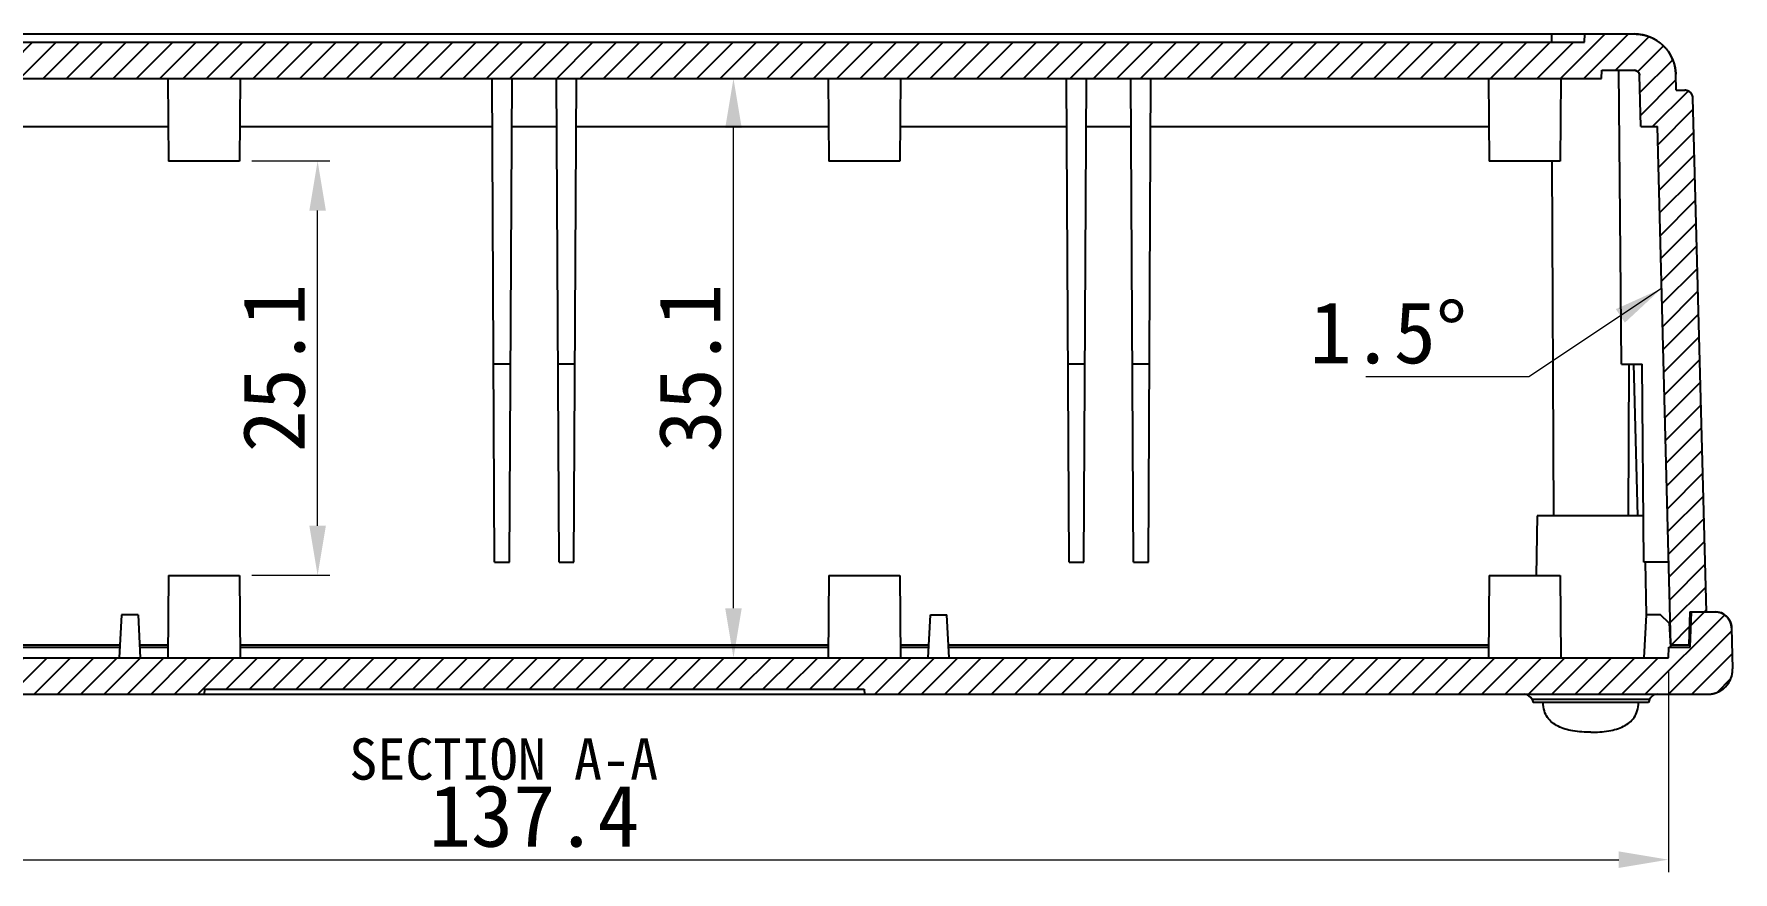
# Model space of a CAD drawing. Header units: millimetres. Extents: x 1893 to 2294, y -410 to -132.
# Drawn here: x 1968.7 to 2071.7, y -301.4 to -250.7 of the extents above; entities that cross this region are included whole.
import ezdxf
from ezdxf.enums import TextEntityAlignment as Align

# ---------------------------------------------------------------- set-up
doc = ezdxf.new("R2010")
doc.units = ezdxf.units.MM
doc.layers.add('02___PRT_ALL_AXES', color=7, linetype='Continuous')
doc.layers.add('dim', color=3, linetype='Continuous', lineweight=9)
doc.layers.add('hatch', color=56, linetype='Continuous', lineweight=9)
doc.styles.add('宋体', font='SimSun.ttf')
doc.styles.add('样式 1', font='SIMKAI.TTF')
doc.dimstyles.new('YanXiu', dxfattribs={"dimscale": 1.5, "dimtxt": 2.5, "dimasz": 2.2, "dimexe": 0.65, "dimexo": 0.65, "dimgap": 0.5, "dimtad": 1, "dimdsep": 46, "dimtxsty": '宋体', "dimcen": 0, "dimclrd": 3, "dimclre": 3, "dimclrt": 3, "dimazin": 2, "dimtfac": 1, "dimtofl": 0, "dimtmove": 0, "dimatfit": 3, "dimfxl": 1, "dimlwd": 5, "dimlwe": 5, "dimarcsym": 0})
pattern_1 = [(45, (1880.5286, -371.8233), (-0.707107, 0.707107), [])]

# ---------------------------------------------------------------- blocks, each defined once
blk = doc.blocks.new('*D11')
at = {"layer": 'Defpoints', "color": 0}
for p in [(1930.35, -288.45), (2067.75, -288.45), (2067.75, -300.68)]:
    blk.add_point(p, dxfattribs=at)
at = {"layer": 'dim', "color": 3, "lineweight": 5}
for p, q in [((1930.35, -289.2), (1930.35, -301.43)), ((2067.75, -289.2), (2067.75, -301.43)), ((1933.35, -300.68), (2064.75, -300.68))]:
    blk.add_line(p, q, dxfattribs=at)
at = {"layer": 'dim', "color": 3}
for points in [[(1933.35, -300.18), (1933.35, -301.18), (1930.35, -300.68)], [(2064.75, -300.18), (2064.75, -301.18), (2067.75, -300.68)]]:
    blk.add_solid(points, dxfattribs=at)
at = {"layer": 'dim', "color": 3, "insert": (1999.05, -298.05), "char_height": 3.75, "attachment_point": 5, "style": '宋体'}
blk.add_mtext('137.4', dxfattribs=at)
blk = doc.blocks.new('*D50')
at = {"layer": 'Defpoints', "color": 0}
for p in [(1981.2, -258.35), (1985.93, -258.35), (1981.2, -283.45)]:
    blk.add_point(p, dxfattribs=at)
at = {"layer": 'dim', "color": 3, "lineweight": 5}
for p, q in [((1981.95, -258.35), (1986.68, -258.35)), ((1985.93, -280.45), (1985.93, -261.35)), ((1981.95, -283.45), (1986.68, -283.45))]:
    blk.add_line(p, q, dxfattribs=at)
at = {"layer": 'dim', "color": 3}
for points in [[(1985.43, -261.35), (1986.43, -261.35), (1985.93, -258.35)], [(1985.43, -280.45), (1986.43, -280.45), (1985.93, -283.45)]]:
    blk.add_solid(points, dxfattribs=at)
at = {"layer": 'dim', "color": 3, "insert": (1983.3, -270.9), "char_height": 3.75, "attachment_point": 5, "rotation": 90, "style": '宋体'}
blk.add_mtext('25.1', dxfattribs=at)
blk = doc.blocks.new('*D51')
at = {"layer": 'Defpoints', "color": 0}
for p in [(2011.12, -253.35), (2016.86, -253.35), (2016.86, -288.45)]:
    blk.add_point(p, dxfattribs=at)
at = {"layer": 'dim', "color": 3, "lineweight": 5}
for p, q in [((2016.11, -253.35), (2010.37, -253.35)), ((2011.12, -285.45), (2011.12, -256.35)), ((2016.11, -288.45), (2010.37, -288.45))]:
    blk.add_line(p, q, dxfattribs=at)
at = {"layer": 'dim', "color": 3}
for points in [[(2010.62, -256.35), (2011.62, -256.35), (2011.12, -253.35)], [(2010.62, -285.45), (2011.62, -285.45), (2011.12, -288.45)]]:
    blk.add_solid(points, dxfattribs=at)
at = {"layer": 'dim', "color": 3, "insert": (2008.49, -270.9), "char_height": 3.75, "attachment_point": 5, "rotation": 90, "style": '宋体'}
blk.add_mtext('35.1', dxfattribs=at)

msp = doc.modelspace()

# ---------------------------------------------------------------- hatches: boundary and pattern name
at = {"linetype": 'Continuous'}
h = msp.add_hatch(dxfattribs=at)
h.set_pattern_fill('DEFAULT__2', color=2, angle=45, style=0, pattern_type=0)
h.set_pattern_definition(pattern_1)
edge = h.paths.add_edge_path()
edge.add_line((1928.053, -285.655), (1929.054, -285.655))
edge.add_line((1928.053, -285.655), (1928.868, -254.55))
edge.add_spline(control_points=[(1928.868, -254.55), (1928.875, -254.263), (1929.081, -254.063), (1929.368, -254.063)], knot_values=[0, 0, 0, 0, 1, 1, 1, 1], weights=[1, 0.810868, 0.810868, 1], degree=3, periodic=0)
edge.add_line((1929.368, -254.063), (1929.881, -254.063))
edge.add_line((1929.881, -254.063), (1929.906, -253.089))
edge.add_spline(control_points=[(1932.405, -250.655), (1930.971, -250.655), (1929.944, -251.656), (1929.906, -253.089)], knot_values=[0, 0, 0, 0, 1, 1, 1, 1], weights=[1, 0.810868, 0.810868, 1], degree=3, periodic=0)
edge.add_line((1932.405, -250.655), (1935.405, -250.655))
edge.add_line((1935.432, -251.155), (1935.405, -250.655))
edge.add_line((1935.432, -251.155), (2062.675, -251.155))
edge.add_line((2062.675, -251.155), (2062.701, -250.655))
edge.add_line((2062.701, -250.655), (2065.701, -250.655))
edge.add_spline(control_points=[(2065.701, -250.655), (2067.135, -250.655), (2068.163, -251.656), (2068.2, -253.089)], knot_values=[0, 0, 0, 0, 1, 1, 1, 1], weights=[1, 0.810868, 0.810868, 1], degree=3, periodic=0)
edge.add_line((2068.226, -254.063), (2068.2, -253.089))
edge.add_line((2068.226, -254.063), (2068.739, -254.063))
edge.add_spline(control_points=[(2069.239, -254.55), (2069.231, -254.263), (2069.026, -254.063), (2068.739, -254.063)], knot_values=[0, 0, 0, 0, 1, 1, 1, 1], weights=[1, 0.810868, 0.810868, 1], degree=3, periodic=0)
edge.add_line((2070.053, -285.655), (2069.239, -254.55))
edge.add_line((2069.052, -285.655), (2070.053, -285.655))
edge.add_line((2069.052, -285.655), (2068.983, -287.655))
edge.add_line((2067.905, -287.655), (2068.983, -287.655))
edge.add_line((2067.905, -287.655), (2067.083, -256.263))
edge.add_line((2066.082, -256.263), (2067.083, -256.263))
edge.add_line((2066.082, -256.263), (2066.001, -253.147))
edge.add_spline(control_points=[(2065.701, -252.855), (2065.873, -252.855), (2065.996, -252.975), (2066.001, -253.147)], knot_values=[0, 0, 0, 0, 1, 1, 1, 1], weights=[1, 0.810868, 0.810868, 1], degree=3, periodic=0)
edge.add_line((2063.727, -252.855), (2065.701, -252.855))
edge.add_line((2063.701, -253.355), (2063.727, -252.855))
edge.add_line((1934.405, -253.355), (2063.701, -253.355))
edge.add_line((1934.405, -253.355), (1934.379, -252.855))
edge.add_line((1932.405, -252.855), (1934.379, -252.855))
edge.add_spline(control_points=[(1932.405, -252.855), (1932.233, -252.855), (1932.11, -252.975), (1932.106, -253.147)], knot_values=[0, 0, 0, 0, 1, 1, 1, 1], weights=[1, 0.810868, 0.810868, 1], degree=3, periodic=0)
edge.add_line((1932.024, -256.263), (1932.106, -253.147))
edge.add_line((1931.024, -256.263), (1932.024, -256.263))
edge.add_line((1930.202, -287.655), (1931.024, -256.263))
edge.add_line((1929.124, -287.655), (1930.202, -287.655))
edge.add_line((1929.054, -285.655), (1929.124, -287.655))
h = msp.add_hatch(dxfattribs=at)
h.set_pattern_fill('DEFAULT__1', color=2, angle=45, style=0, pattern_type=0)
h.set_pattern_definition(pattern_1)
edge = h.paths.add_edge_path()
edge.add_line((1927.527, -285.655), (1928.954, -285.655))
edge.add_line((1929.029, -287.805), (1928.954, -285.655))
edge.add_line((1929.029, -287.805), (1930.318, -287.805))
edge.add_line((1930.352, -288.455), (1930.318, -287.805))
edge.add_line((1930.352, -288.455), (2067.755, -288.455))
edge.add_line((2067.755, -288.455), (2067.789, -287.805))
edge.add_line((2067.789, -287.805), (2069.078, -287.805))
edge.add_line((2069.078, -287.805), (2069.153, -285.655))
edge.add_line((2069.153, -285.655), (2070.579, -285.655))
edge.add_spline(control_points=[(2070.579, -285.655), (2071.153, -285.655), (2071.564, -286.055), (2071.579, -286.629)], knot_values=[0, 0, 0, 0, 1, 1, 1, 1], weights=[1, 0.810868, 0.810868, 1], degree=3, periodic=0)
edge.add_line((2071.579, -286.629), (2071.644, -289.116))
edge.add_spline(control_points=[(2070.144, -290.655), (2071.041, -290.655), (2071.667, -290.012), (2071.644, -289.116)], knot_values=[0, 0, 0, 0, 1, 1, 1, 1], weights=[1, 0.798527, 0.798527, 1], degree=3, periodic=0)
edge.add_line((2019.053, -290.655), (2070.144, -290.655))
edge.add_line((2019.038, -290.355), (2019.053, -290.655))
edge.add_line((1979.069, -290.355), (2019.038, -290.355))
edge.add_line((1979.069, -290.355), (1979.053, -290.655))
edge.add_line((1927.962, -290.655), (1979.053, -290.655))
edge.add_spline(control_points=[(1927.962, -290.655), (1927.065, -290.655), (1926.439, -290.012), (1926.463, -289.116)], knot_values=[0, 0, 0, 0, 1, 1, 1, 1], weights=[1, 0.798527, 0.798527, 1], degree=3, periodic=0)
edge.add_line((1926.528, -286.629), (1926.463, -289.116))
edge.add_spline(control_points=[(1927.527, -285.655), (1926.954, -285.655), (1926.543, -286.055), (1926.528, -286.629)], knot_values=[0, 0, 0, 0, 1, 1, 1, 1], weights=[1, 0.810868, 0.810868, 1], degree=3, periodic=0)

# ---------------------------------------------------------------- linework, layer by layer
at = {"color": 7, "linetype": 'Continuous'}
for p, q in [((1932.405, -250.655), (2065.701, -250.655)), ((2060.701, -251.155), (2060.701, -250.655)), ((2062.675, -251.155), (2062.701, -250.655)), ((2062.675, -251.155), (2062.701, -250.655)), ((2062.701, -250.655), (2065.701, -250.655)), ((1935.432, -251.155), (2062.675, -251.155)), ((1935.432, -251.155), (2062.675, -251.155)), ((2063.701, -253.355), (2063.727, -252.855)), ((2063.701, -253.355), (2063.727, -252.855)), ((2063.727, -252.855), (2065.701, -252.855)), ((2063.727, -252.855), (2065.701, -252.855)), ((2064.905, -270.655), (2064.75, -252.855)), ((2066.082, -256.263), (2066.001, -253.147)), ((2066.082, -256.263), (2066.001, -253.147)), ((2068.226, -254.063), (2068.2, -253.089)), ((2068.226, -254.063), (2068.2, -253.089)), ((1934.405, -253.355), (2063.701, -253.355)), ((1934.405, -253.355), (2063.701, -253.355)), ((1976.86, -253.355), (1976.903, -258.355)), ((1981.247, -253.355), (1981.203, -258.355)), ((1996.653, -282.655), (1996.5, -253.355)), ((1997.553, -282.655), (1997.707, -253.355)), ((2000.553, -282.655), (2000.4, -253.355)), ((2001.453, -282.655), (2001.607, -253.355)), ((2016.86, -253.355), (2016.903, -258.355)), ((2021.247, -253.355), (2021.203, -258.355)), ((2031.453, -282.655), (2031.3, -253.355)), ((2032.353, -282.655), (2032.507, -253.355)), ((2035.353, -282.655), (2035.2, -253.355)), ((2036.253, -282.655), (2036.407, -253.355)), ((2056.86, -253.355), (2056.903, -258.355)), ((2061.247, -253.355), (2061.203, -258.355)), ((2068.226, -254.063), (2068.739, -254.063)), ((2068.226, -254.063), (2068.739, -254.063)), ((2070.053, -285.655), (2069.239, -254.55)), ((2070.053, -285.655), (2069.239, -254.55)), ((1966.791, -256.263), (1976.885, -256.263)), ((1981.221, -256.263), (1996.515, -256.263)), ((1997.691, -256.263), (2000.415, -256.263)), ((2001.591, -256.263), (2016.885, -256.263)), ((2021.221, -256.263), (2031.315, -256.263)), ((2032.491, -256.263), (2035.215, -256.263)), ((2036.391, -256.263), (2056.885, -256.263)), ((2066.082, -256.263), (2067.083, -256.263)), ((2066.082, -256.263), (2067.083, -256.263)), ((2067.905, -287.655), (2067.083, -256.263)), ((2067.905, -287.655), (2067.083, -256.263)), ((1981.203, -258.355), (1976.903, -258.355)), ((2021.203, -258.355), (2016.903, -258.355)), ((2061.203, -258.355), (2056.903, -258.355)), ((2060.686, -258.355), (2060.799, -279.855)), ((1997.616, -270.655), (1996.59, -270.655)), ((2001.516, -270.655), (2000.49, -270.655)), ((2032.416, -270.655), (2031.39, -270.655)), ((2036.316, -270.655), (2035.29, -270.655)), ((2064.905, -270.655), (2066.169, -270.655)), ((2065.356, -270.655), (2065.307, -279.855)), ((2065.901, -279.865), (2065.66, -270.646)), ((2066.274, -282.655), (2066.169, -270.655)), ((2059.803, -279.855), (2059.74, -283.455)), ((2066.249, -279.855), (2059.803, -279.855)), ((1996.653, -282.655), (1997.553, -282.655)), ((2000.553, -282.655), (2001.453, -282.655)), ((2031.453, -282.655), (2032.353, -282.655)), ((2035.353, -282.655), (2036.253, -282.655)), ((2067.774, -282.655), (2066.274, -282.655)), ((2066.352, -282.653), (2066.408, -285.855)), ((1976.903, -283.455), (1976.86, -288.455)), ((1976.903, -283.455), (1981.203, -283.455)), ((1981.203, -283.455), (1981.247, -288.455)), ((2016.903, -283.455), (2016.86, -288.455)), ((2016.903, -283.455), (2021.203, -283.455)), ((2021.203, -283.455), (2021.247, -288.455)), ((2056.903, -283.455), (2056.86, -288.455)), ((2056.903, -283.455), (2061.203, -283.455)), ((2061.203, -283.455), (2061.247, -288.455)), ((1974.053, -285.855), (1973.917, -288.455)), ((1975.053, -285.855), (1974.053, -285.855)), ((1975.053, -285.855), (1975.189, -288.455)), ((2022.917, -288.455), (2023.053, -285.855)), ((2023.053, -285.855), (2024.053, -285.855)), ((2024.189, -288.455), (2024.053, -285.855)), ((2066.405, -285.855), (2066.269, -288.455)), ((2067.269, -285.855), (2066.405, -285.855)), ((2067.795, -286.354), (2067.269, -285.855)), ((2069.052, -285.655), (2068.983, -287.655)), ((2069.052, -285.655), (2068.983, -287.655)), ((2069.052, -285.655), (2070.579, -285.655)), ((2069.052, -285.655), (2070.053, -285.655)), ((2069.078, -287.805), (2069.153, -285.655)), ((2069.078, -287.805), (2069.153, -285.655)), ((2069.153, -285.655), (2070.579, -285.655)), ((2067.795, -286.354), (2067.871, -287.805)), ((2071.579, -286.629), (2071.644, -289.116)), ((2071.579, -286.629), (2071.644, -289.116)), ((1941.24, -287.655), (1973.951, -287.655)), ((1941.241, -287.805), (1973.951, -287.805)), ((1975.155, -287.655), (1976.867, -287.655)), ((1975.155, -287.805), (1976.865, -287.805)), ((1981.24, -287.655), (2016.867, -287.655)), ((1981.241, -287.805), (2016.865, -287.805)), ((2021.24, -287.655), (2022.951, -287.655)), ((2021.241, -287.805), (2022.951, -287.805)), ((2024.155, -287.655), (2056.867, -287.655)), ((2024.155, -287.805), (2056.865, -287.805)), ((2067.755, -288.455), (2067.789, -287.805)), ((2067.755, -288.455), (2067.789, -287.805)), ((2067.789, -287.805), (2069.078, -287.805)), ((2067.789, -287.805), (2069.078, -287.805)), ((2067.863, -287.655), (2068.983, -287.655)), ((2067.905, -287.655), (2068.983, -287.655)), ((1930.352, -288.455), (2067.755, -288.455)), ((1930.352, -288.455), (2067.755, -288.455)), ((1927.962, -290.655), (2070.144, -290.655)), ((1927.962, -290.655), (1979.053, -290.655)), ((1979.069, -290.355), (1979.053, -290.655)), ((1979.069, -290.355), (1979.053, -290.655)), ((1979.069, -290.355), (2019.038, -290.355)), ((1979.069, -290.355), (2019.038, -290.355)), ((2019.038, -290.355), (2019.053, -290.655)), ((2019.038, -290.355), (2019.053, -290.655)), ((2019.053, -290.655), (2070.144, -290.655)), ((2059.491, -290.984), (2059.553, -291.155)), ((2066.615, -290.984), (2059.491, -290.984)), ((2066.553, -291.155), (2059.553, -291.155)), ((2066.615, -290.984), (2066.553, -291.155))]:
    msp.add_line(p, q, dxfattribs=at)
for centre, radius, start, end in [((2065.701, -253.155), 2.5, 1.5, 90), ((2065.701, -253.155), 0.3, 1.5, 90), ((2068.739, -254.563), 0.5, 1.5, 90), ((2070.579, -286.655), 1, 1.5, 90), ((2070.144, -289.155), 1.5, 270, 1.5), ((2059.021, -291.155), 0.5, 20, 90), ((2067.085, -291.155), 0.5, 90, 160)]:
    msp.add_arc(centre, radius, start, end, dxfattribs=at)
for points, start_tangent, end_tangent in [([(2065.701, -250.655), (2065.728, -250.655), (2065.756, -250.655), (2065.783, -250.656), (2065.811, -250.657), (2065.839, -250.659), (2065.867, -250.66), (2065.895, -250.662), (2065.923, -250.665), (2065.951, -250.667), (2065.979, -250.67), (2066.007, -250.674), (2066.036, -250.677), (2066.064, -250.681), (2066.092, -250.686), (2066.121, -250.69), (2066.149, -250.695), (2066.178, -250.701), (2066.207, -250.707), (2066.235, -250.713), (2066.264, -250.719), (2066.293, -250.726), (2066.322, -250.733), (2066.35, -250.741), (2066.379, -250.749), (2066.408, -250.757), (2066.436, -250.765), (2066.465, -250.774), (2066.494, -250.784), (2066.522, -250.794), (2066.551, -250.804), (2066.579, -250.814), (2066.608, -250.825), (2066.636, -250.836), (2066.665, -250.848), (2066.693, -250.86), (2066.721, -250.872), (2066.749, -250.885), (2066.777, -250.898), (2066.805, -250.912), (2066.833, -250.926), (2066.86, -250.94), (2066.888, -250.954), (2066.915, -250.969), (2066.942, -250.985), (2066.969, -251), (2066.996, -251.017), (2067.023, -251.033), (2067.049, -251.05), (2067.076, -251.067), (2067.102, -251.084), (2067.128, -251.102), (2067.154, -251.12), (2067.179, -251.139), (2067.205, -251.158), (2067.23, -251.177), (2067.255, -251.196), (2067.28, -251.216), (2067.304, -251.236), (2067.328, -251.257), (2067.352, -251.278), (2067.376, -251.299), (2067.399, -251.32), (2067.423, -251.342), (2067.445, -251.364), (2067.468, -251.386), (2067.49, -251.409), (2067.512, -251.432), (2067.534, -251.455), (2067.556, -251.478), (2067.577, -251.502), (2067.598, -251.526), (2067.618, -251.55), (2067.638, -251.575), (2067.658, -251.599), (2067.678, -251.624), (2067.697, -251.649), (2067.716, -251.675), (2067.734, -251.7), (2067.752, -251.726), (2067.77, -251.752), (2067.788, -251.778), (2067.805, -251.804), (2067.821, -251.831), (2067.838, -251.857), (2067.854, -251.884), (2067.87, -251.911), (2067.885, -251.938), (2067.9, -251.965), (2067.914, -251.993), (2067.929, -252.02), (2067.943, -252.048), (2067.956, -252.075), (2067.969, -252.103), (2067.982, -252.131), (2067.994, -252.159), (2068.006, -252.187), (2068.018, -252.215), (2068.029, -252.244), (2068.04, -252.272), (2068.05, -252.3), (2068.061, -252.329), (2068.07, -252.357), (2068.08, -252.386), (2068.089, -252.414), (2068.097, -252.443), (2068.106, -252.471), (2068.114, -252.5), (2068.121, -252.528), (2068.128, -252.557), (2068.135, -252.585), (2068.142, -252.614), (2068.148, -252.642), (2068.154, -252.671), (2068.159, -252.699), (2068.164, -252.727), (2068.169, -252.756), (2068.173, -252.784), (2068.177, -252.812), (2068.181, -252.84), (2068.185, -252.868), (2068.188, -252.896), (2068.19, -252.924), (2068.193, -252.952), (2068.195, -252.98), (2068.197, -253.007), (2068.198, -253.035), (2068.199, -253.062), (2068.2, -253.089)], (1, 0), (0.0261769, -0.9996573)), ([(2065.701, -252.855), (2065.708, -252.855), (2065.714, -252.855), (2065.721, -252.855), (2065.728, -252.856), (2065.734, -252.857), (2065.741, -252.858), (2065.748, -252.859), (2065.755, -252.86), (2065.762, -252.861), (2065.769, -252.863), (2065.775, -252.864), (2065.782, -252.866), (2065.789, -252.868), (2065.796, -252.87), (2065.803, -252.873), (2065.81, -252.875), (2065.817, -252.878), (2065.823, -252.881), (2065.83, -252.884), (2065.837, -252.887), (2065.843, -252.891), (2065.85, -252.894), (2065.856, -252.898), (2065.863, -252.902), (2065.869, -252.906), (2065.875, -252.911), (2065.881, -252.915), (2065.887, -252.92), (2065.893, -252.925), (2065.899, -252.93), (2065.905, -252.935), (2065.91, -252.94), (2065.916, -252.945), (2065.921, -252.951), (2065.926, -252.957), (2065.931, -252.962), (2065.936, -252.968), (2065.94, -252.974), (2065.945, -252.98), (2065.949, -252.986), (2065.953, -252.993), (2065.957, -252.999), (2065.961, -253.006), (2065.965, -253.012), (2065.968, -253.019), (2065.972, -253.025), (2065.975, -253.032), (2065.978, -253.039), (2065.98, -253.045), (2065.983, -253.052), (2065.985, -253.059), (2065.988, -253.066), (2065.99, -253.073), (2065.991, -253.08), (2065.993, -253.086), (2065.995, -253.093), (2065.996, -253.1), (2065.997, -253.107), (2065.998, -253.114), (2065.999, -253.12), (2066, -253.127), (2066, -253.134), (2066.001, -253.14), (2066.001, -253.147)], (1, 0), (0.0261769, -0.9996573)), ([(2069.239, -254.55), (2069.239, -254.545), (2069.238, -254.539), (2069.238, -254.534), (2069.238, -254.528), (2069.237, -254.523), (2069.237, -254.517), (2069.236, -254.511), (2069.236, -254.506), (2069.235, -254.5), (2069.234, -254.495), (2069.233, -254.489), (2069.232, -254.483), (2069.232, -254.478), (2069.231, -254.472), (2069.229, -254.466), (2069.228, -254.461), (2069.227, -254.455), (2069.226, -254.449), (2069.224, -254.444), (2069.223, -254.438), (2069.221, -254.432), (2069.22, -254.426), (2069.218, -254.421), (2069.216, -254.415), (2069.215, -254.409), (2069.213, -254.404), (2069.211, -254.398), (2069.209, -254.392), (2069.207, -254.387), (2069.205, -254.381), (2069.202, -254.375), (2069.2, -254.37), (2069.198, -254.364), (2069.195, -254.358), (2069.193, -254.353), (2069.19, -254.347), (2069.187, -254.342), (2069.184, -254.336), (2069.182, -254.331), (2069.179, -254.325), (2069.176, -254.32), (2069.173, -254.314), (2069.169, -254.309), (2069.166, -254.304), (2069.163, -254.298), (2069.16, -254.293), (2069.156, -254.288), (2069.153, -254.283), (2069.149, -254.277), (2069.146, -254.272), (2069.142, -254.267), (2069.138, -254.262), (2069.134, -254.257), (2069.13, -254.252), (2069.126, -254.247), (2069.122, -254.242), (2069.118, -254.237), (2069.114, -254.233), (2069.11, -254.228), (2069.106, -254.223), (2069.101, -254.219), (2069.097, -254.214), (2069.092, -254.21), (2069.088, -254.205), (2069.083, -254.201), (2069.079, -254.196), (2069.074, -254.192), (2069.069, -254.188), (2069.064, -254.184), (2069.06, -254.18), (2069.055, -254.176), (2069.05, -254.172), (2069.045, -254.168), (2069.04, -254.164), (2069.035, -254.16), (2069.029, -254.156), (2069.024, -254.153), (2069.019, -254.149), (2069.014, -254.146), (2069.009, -254.142), (2069.003, -254.139), (2068.998, -254.136), (2068.993, -254.132), (2068.987, -254.129), (2068.982, -254.126), (2068.976, -254.123), (2068.971, -254.12), (2068.965, -254.117), (2068.96, -254.115), (2068.954, -254.112), (2068.949, -254.109), (2068.943, -254.107), (2068.937, -254.104), (2068.932, -254.102), (2068.926, -254.1), (2068.92, -254.097), (2068.915, -254.095), (2068.909, -254.093), (2068.903, -254.091), (2068.897, -254.089), (2068.892, -254.087), (2068.886, -254.085), (2068.88, -254.084), (2068.874, -254.082), (2068.869, -254.08), (2068.863, -254.079), (2068.857, -254.077), (2068.852, -254.076), (2068.846, -254.075), (2068.84, -254.074), (2068.834, -254.072), (2068.829, -254.071), (2068.823, -254.07), (2068.817, -254.069), (2068.811, -254.069), (2068.806, -254.068), (2068.8, -254.067), (2068.794, -254.066), (2068.789, -254.066), (2068.783, -254.065), (2068.778, -254.065), (2068.772, -254.064), (2068.766, -254.064), (2068.761, -254.064), (2068.755, -254.063), (2068.75, -254.063), (2068.744, -254.063), (2068.739, -254.063)], (-0.0261769, 0.9996573), (-1, 0)), ([(2070.579, -285.655), (2070.59, -285.655), (2070.601, -285.655), (2070.612, -285.655), (2070.623, -285.656), (2070.634, -285.656), (2070.645, -285.657), (2070.656, -285.658), (2070.668, -285.659), (2070.679, -285.66), (2070.69, -285.661), (2070.702, -285.662), (2070.713, -285.664), (2070.724, -285.665), (2070.736, -285.667), (2070.747, -285.669), (2070.758, -285.671), (2070.77, -285.673), (2070.781, -285.676), (2070.793, -285.678), (2070.804, -285.681), (2070.816, -285.683), (2070.827, -285.686), (2070.839, -285.689), (2070.85, -285.692), (2070.862, -285.696), (2070.873, -285.699), (2070.885, -285.703), (2070.896, -285.706), (2070.908, -285.71), (2070.919, -285.714), (2070.93, -285.719), (2070.942, -285.723), (2070.953, -285.727), (2070.965, -285.732), (2070.976, -285.737), (2070.987, -285.742), (2070.998, -285.747), (2071.009, -285.752), (2071.021, -285.758), (2071.032, -285.763), (2071.043, -285.769), (2071.054, -285.775), (2071.065, -285.781), (2071.076, -285.787), (2071.086, -285.793), (2071.097, -285.8), (2071.108, -285.806), (2071.118, -285.813), (2071.129, -285.82), (2071.14, -285.827), (2071.15, -285.834), (2071.16, -285.841), (2071.17, -285.848), (2071.181, -285.856), (2071.191, -285.864), (2071.201, -285.871), (2071.211, -285.879), (2071.22, -285.887), (2071.23, -285.896), (2071.24, -285.904), (2071.249, -285.912), (2071.258, -285.921), (2071.268, -285.93), (2071.277, -285.939), (2071.286, -285.947), (2071.295, -285.956), (2071.304, -285.966), (2071.312, -285.975), (2071.321, -285.984), (2071.329, -285.994), (2071.338, -286.003), (2071.346, -286.013), (2071.354, -286.023), (2071.362, -286.033), (2071.37, -286.043), (2071.377, -286.053), (2071.385, -286.063), (2071.392, -286.073), (2071.4, -286.083), (2071.407, -286.094), (2071.414, -286.104), (2071.421, -286.115), (2071.427, -286.125), (2071.434, -286.136), (2071.44, -286.147), (2071.447, -286.157), (2071.453, -286.168), (2071.459, -286.179), (2071.464, -286.19), (2071.47, -286.201), (2071.476, -286.212), (2071.481, -286.223), (2071.486, -286.234), (2071.491, -286.245), (2071.496, -286.257), (2071.501, -286.268), (2071.506, -286.279), (2071.51, -286.29), (2071.515, -286.302), (2071.519, -286.313), (2071.523, -286.324), (2071.527, -286.336), (2071.531, -286.347), (2071.534, -286.359), (2071.538, -286.37), (2071.541, -286.381), (2071.544, -286.393), (2071.547, -286.404), (2071.55, -286.416), (2071.553, -286.427), (2071.555, -286.438), (2071.558, -286.45), (2071.56, -286.461), (2071.562, -286.472), (2071.564, -286.484), (2071.566, -286.495), (2071.568, -286.506), (2071.57, -286.518), (2071.571, -286.529), (2071.572, -286.54), (2071.574, -286.551), (2071.575, -286.563), (2071.576, -286.574), (2071.577, -286.585), (2071.577, -286.596), (2071.578, -286.607), (2071.578, -286.618), (2071.579, -286.629)], (1, 0), (0.0261769, -0.9996573)), ([(2070.144, -290.655), (2070.161, -290.655), (2070.178, -290.654), (2070.195, -290.654), (2070.212, -290.653), (2070.229, -290.652), (2070.246, -290.651), (2070.264, -290.65), (2070.281, -290.649), (2070.298, -290.647), (2070.316, -290.645), (2070.333, -290.643), (2070.351, -290.641), (2070.368, -290.638), (2070.386, -290.635), (2070.403, -290.632), (2070.421, -290.629), (2070.439, -290.626), (2070.457, -290.622), (2070.474, -290.618), (2070.492, -290.614), (2070.51, -290.61), (2070.527, -290.605), (2070.545, -290.6), (2070.563, -290.595), (2070.581, -290.59), (2070.599, -290.584), (2070.616, -290.579), (2070.634, -290.573), (2070.652, -290.566), (2070.669, -290.56), (2070.687, -290.553), (2070.704, -290.546), (2070.722, -290.539), (2070.74, -290.532), (2070.757, -290.524), (2070.774, -290.516), (2070.792, -290.508), (2070.809, -290.5), (2070.826, -290.491), (2070.843, -290.482), (2070.86, -290.473), (2070.877, -290.464), (2070.894, -290.454), (2070.911, -290.444), (2070.927, -290.434), (2070.944, -290.424), (2070.96, -290.413), (2070.977, -290.403), (2070.993, -290.392), (2071.009, -290.38), (2071.025, -290.369), (2071.041, -290.357), (2071.057, -290.346), (2071.072, -290.334), (2071.088, -290.321), (2071.103, -290.309), (2071.118, -290.296), (2071.133, -290.283), (2071.148, -290.27), (2071.162, -290.257), (2071.177, -290.243), (2071.191, -290.229), (2071.205, -290.216), (2071.219, -290.202), (2071.233, -290.187), (2071.246, -290.173), (2071.259, -290.158), (2071.272, -290.143), (2071.285, -290.128), (2071.298, -290.113), (2071.311, -290.098), (2071.323, -290.083), (2071.335, -290.067), (2071.347, -290.051), (2071.359, -290.036), (2071.37, -290.02), (2071.381, -290.003), (2071.392, -289.987), (2071.403, -289.971), (2071.414, -289.954), (2071.424, -289.938), (2071.434, -289.921), (2071.444, -289.904), (2071.453, -289.887), (2071.463, -289.87), (2071.472, -289.853), (2071.481, -289.836), (2071.489, -289.819), (2071.498, -289.801), (2071.506, -289.784), (2071.514, -289.766), (2071.522, -289.749), (2071.529, -289.731), (2071.536, -289.714), (2071.543, -289.696), (2071.55, -289.678), (2071.557, -289.661), (2071.563, -289.643), (2071.569, -289.625), (2071.575, -289.607), (2071.58, -289.589), (2071.585, -289.571), (2071.59, -289.554), (2071.595, -289.536), (2071.6, -289.518), (2071.604, -289.5), (2071.608, -289.482), (2071.612, -289.464), (2071.616, -289.446), (2071.619, -289.428), (2071.622, -289.411), (2071.625, -289.393), (2071.628, -289.375), (2071.631, -289.357), (2071.633, -289.34), (2071.635, -289.322), (2071.637, -289.305), (2071.639, -289.287), (2071.64, -289.27), (2071.641, -289.252), (2071.642, -289.235), (2071.643, -289.218), (2071.644, -289.2), (2071.644, -289.183), (2071.644, -289.166), (2071.644, -289.149), (2071.644, -289.132), (2071.644, -289.116)], (1, 0), (-0.0261769, 0.9996573))]:
    msp.add_spline(points, degree=3, dxfattribs=dict(at, start_tangent=start_tangent, end_tangent=end_tangent))
at = {"layer": '02___PRT_ALL_AXES', "color": 7, "linetype": 'Continuous'}
for points, start_tangent, end_tangent in [([(2063.053, -292.955), (2061.968, -292.874), (2061.493, -292.765), (2061.072, -292.6), (2060.714, -292.372), (2060.431, -292.067), (2060.239, -291.669), (2060.162, -291.155)], (-1, 0), (-0.0174524, 0.9998477)), ([(2063.053, -292.955), (2064.139, -292.874), (2064.614, -292.765), (2065.035, -292.6), (2065.393, -292.372), (2065.675, -292.067), (2065.867, -291.669), (2065.945, -291.155)], (1, 0), (0.0174524, 0.9998477))]:
    msp.add_spline(points, degree=3, dxfattribs=dict(at, start_tangent=start_tangent, end_tangent=end_tangent))

# ---------------------------------------------------------------- texts
at = {"layer": 'dim', "color": 3, "insert": (2055.559, -270.669), "char_height": 3.75, "attachment_point": 9, "style": '宋体'}
msp.add_mtext('1.5%%d', dxfattribs=at)
at = {"layer": 'hatch', "color": 6, "style": '样式 1'}
msp.add_text('SECTION A-A', height=2.5, dxfattribs=at).set_placement((1997.204, -294.581), align=Align.MIDDLE)

# ---------------------------------------------------------------- dimensions: what is measured, and where the dimension line sits
at = {"layer": 'dim'}
for base, p1, p2, picture, middle in [((2011.118, -253.355), (2016.86, -288.455), (2016.86, -253.355), '*D51', (2008.494, -270.905)), ((1985.928, -258.355), (1981.203, -283.455), (1981.203, -258.355), '*D50', (1983.304, -270.905))]:
    dim = msp.add_linear_dim(base=base, p1=p1, p2=p2, angle=90, dimstyle='YanXiu', override={"dimasz": 2, "dimexe": 0.49975, "dimexo": 0.49975, "dimgap": 0.49975}, dxfattribs=at)
    dim.commit()
    dim.dimension.update_dxf_attribs({"geometry": picture, "text_midpoint": middle})
dim = msp.add_linear_dim(base=(2067.755, -300.678), p1=(1930.352, -288.455), p2=(2067.755, -288.455), dimstyle='YanXiu', override={"dimasz": 2, "dimexe": 0.49975, "dimexo": 0.49975, "dimgap": 0.49975}, dxfattribs=at)
dim.commit()
dim.dimension.update_dxf_attribs({"geometry": '*D11', "text_midpoint": (1999.053, -298.053)})

# ---------------------------------------------------------------- leaders
at = {"layer": 'dim', "annotation_type": 0, "has_hookline": 1, "hookline_direction": 1, "text_width": 6.13}
msp.add_leader([(2067.34, -266.073), (2059.309, -271.418), (2056.309, -271.418)], dimstyle='YanXiu', override={"dimasz": 2, "dimexe": 0.49975, "dimexo": 0.49975, "dimgap": 0.49975}, dxfattribs=at)

doc.saveas('drawing.dxf')
